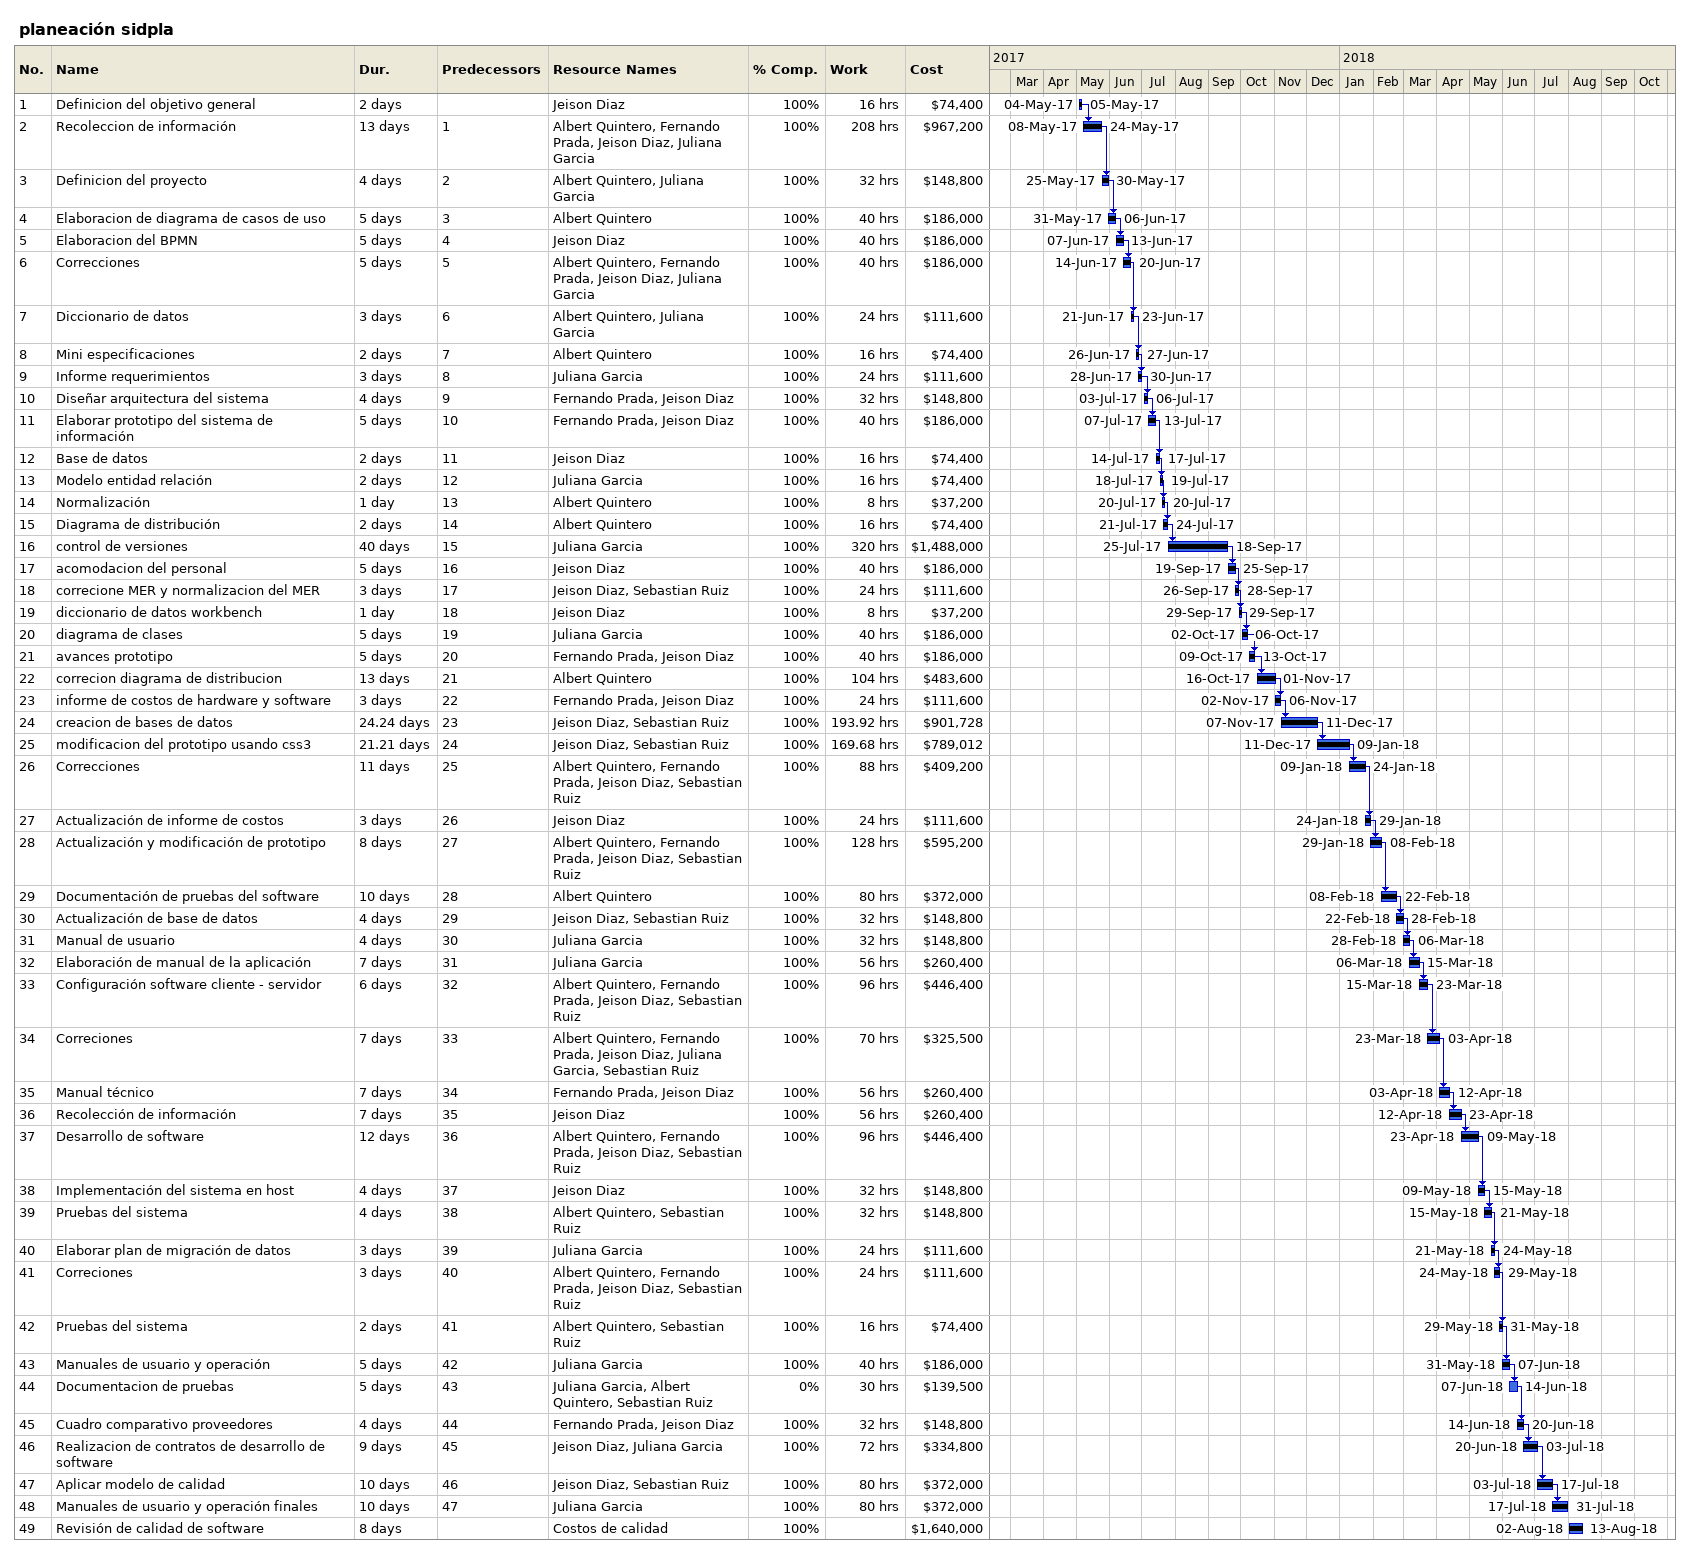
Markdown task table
planeación sidpla

| ID | Task | Duration | Start | Finish | Predecessors | Resources | % complete | Work (h) | Cost ($) |
|---|---|---|---|---|---|---|---|---|---|
| 1 | Definicion del objetivo general | 2d | 2017-05-04 | 2017-05-05 |  | Jeison Diaz | 100 | 16 | 74400 |
| 2 | Recoleccion de información | 13d | 2017-05-08 | 2017-05-24 | 1 | Albert Quintero, Fernando Prada, Jeison Diaz, Juliana Garcia | 100 | 208 | 967200 |
| 3 | Definicion del proyecto | 4d | 2017-05-25 | 2017-05-30 | 2 | Albert Quintero, Juliana Garcia | 100 | 32 | 148800 |
| 4 | Elaboracion de diagrama de casos de uso | 5d | 2017-05-31 | 2017-06-06 | 3 | Albert Quintero | 100 | 40 | 186000 |
| 5 | Elaboracion del BPMN | 5d | 2017-06-07 | 2017-06-13 | 4 | Jeison Diaz | 100 | 40 | 186000 |
| 6 | Correcciones | 5d | 2017-06-14 | 2017-06-20 | 5 | Albert Quintero, Fernando Prada, Jeison Diaz, Juliana Garcia | 100 | 40 | 186000 |
| 7 | Diccionario de datos | 3d | 2017-06-21 | 2017-06-23 | 6 | Albert Quintero, Juliana Garcia | 100 | 24 | 111600 |
| 8 | Mini especificaciones | 2d | 2017-06-26 | 2017-06-27 | 7 | Albert Quintero | 100 | 16 | 74400 |
| 9 | Informe requerimientos | 3d | 2017-06-28 | 2017-06-30 | 8 | Juliana Garcia | 100 | 24 | 111600 |
| 10 | Diseñar arquitectura del sistema | 4d | 2017-07-03 | 2017-07-06 | 9 | Fernando Prada, Jeison Diaz | 100 | 32 | 148800 |
| 11 | Elaborar prototipo del sistema de información | 5d | 2017-07-07 | 2017-07-13 | 10 | Fernando Prada, Jeison Diaz | 100 | 40 | 186000 |
| 12 | Base de datos | 2d | 2017-07-14 | 2017-07-17 | 11 | Jeison Diaz | 100 | 16 | 74400 |
| 13 | Modelo entidad relación | 2d | 2017-07-18 | 2017-07-19 | 12 | Juliana Garcia | 100 | 16 | 74400 |
| 14 | Normalización | 1d | 2017-07-20 | 2017-07-20 | 13 | Albert Quintero | 100 | 8 | 37200 |
| 15 | Diagrama de distribución | 2d | 2017-07-21 | 2017-07-24 | 14 | Albert Quintero | 100 | 16 | 74400 |
| 16 | control de versiones | 40d | 2017-07-25 | 2017-09-18 | 15 | Juliana Garcia | 100 | 320 | 1488000 |
| 17 | acomodacion del personal | 5d | 2017-09-19 | 2017-09-25 | 16 | Jeison Diaz | 100 | 40 | 186000 |
| 18 | correcione MER y normalizacion del MER | 3d | 2017-09-26 | 2017-09-28 | 17 | Jeison Diaz, Sebastian Ruiz | 100 | 24 | 111600 |
| 19 | diccionario de datos workbench | 1d | 2017-09-29 | 2017-09-29 | 18 | Jeison Diaz | 100 | 8 | 37200 |
| 20 | diagrama de clases | 5d | 2017-10-02 | 2017-10-06 | 19 | Juliana Garcia | 100 | 40 | 186000 |
| 21 | avances prototipo | 5d | 2017-10-09 | 2017-10-13 | 20 | Fernando Prada, Jeison Diaz | 100 | 40 | 186000 |
| 22 | correcion diagrama de distribucion | 13d | 2017-10-16 | 2017-11-01 | 21 | Albert Quintero | 100 | 104 | 483600 |
| 23 | informe de costos de hardware y software | 3d | 2017-11-02 | 2017-11-06 | 22 | Fernando Prada, Jeison Diaz | 100 | 24 | 111600 |
| 24 | creacion de bases de datos | 24.24d | 2017-11-07 | 2017-12-11 | 23 | Jeison Diaz, Sebastian Ruiz | 100 | 193.92 | 901728 |
| 25 | modificacion del prototipo usando css3 | 21.21d | 2017-12-11 | 2018-01-09 | 24 | Jeison Diaz, Sebastian Ruiz | 100 | 169.68 | 789012 |
| 26 | Correcciones | 11d | 2018-01-09 | 2018-01-24 | 25 | Albert Quintero, Fernando Prada, Jeison Diaz, Sebastian Ruiz | 100 | 88 | 409200 |
| 27 | Actualización de informe de costos | 3d | 2018-01-24 | 2018-01-29 | 26 | Jeison Diaz | 100 | 24 | 111600 |
| 28 | Actualización y modificación de prototipo | 8d | 2018-01-29 | 2018-02-08 | 27 | Albert Quintero, Fernando Prada, Jeison Diaz, Sebastian Ruiz | 100 | 128 | 595200 |
| 29 | Documentación de pruebas del software | 10d | 2018-02-08 | 2018-02-22 | 28 | Albert Quintero | 100 | 80 | 372000 |
| 30 | Actualización de base de datos | 4d | 2018-02-22 | 2018-02-28 | 29 | Jeison Diaz, Sebastian Ruiz | 100 | 32 | 148800 |
| 31 | Manual de usuario | 4d | 2018-02-28 | 2018-03-06 | 30 | Juliana Garcia | 100 | 32 | 148800 |
| 32 | Elaboración de manual de la aplicación | 7d | 2018-03-06 | 2018-03-15 | 31 | Juliana Garcia | 100 | 56 | 260400 |
| 33 | Configuración software cliente - servidor | 6d | 2018-03-15 | 2018-03-23 | 32 | Albert Quintero, Fernando Prada, Jeison Diaz, Sebastian Ruiz | 100 | 96 | 446400 |
| 34 | Correciones | 7d | 2018-03-23 | 2018-04-03 | 33 | Albert Quintero, Fernando Prada, Jeison Diaz, Juliana Garcia, Sebastian Ruiz | 100 | 70 | 325500 |
| 35 | Manual técnico | 7d | 2018-04-03 | 2018-04-12 | 34 | Fernando Prada, Jeison Diaz | 100 | 56 | 260400 |
| 36 | Recolección de información | 7d | 2018-04-12 | 2018-04-23 | 35 | Jeison Diaz | 100 | 56 | 260400 |
| 37 | Desarrollo de software | 12d | 2018-04-23 | 2018-05-09 | 36 | Albert Quintero, Fernando Prada, Jeison Diaz, Sebastian Ruiz | 100 | 96 | 446400 |
| 38 | Implementación del sistema en host | 4d | 2018-05-09 | 2018-05-15 | 37 | Jeison Diaz | 100 | 32 | 148800 |
| 39 | Pruebas del sistema | 4d | 2018-05-15 | 2018-05-21 | 38 | Albert Quintero, Sebastian Ruiz | 100 | 32 | 148800 |
| 40 | Elaborar plan de migración de datos | 3d | 2018-05-21 | 2018-05-24 | 39 | Juliana Garcia | 100 | 24 | 111600 |
| 41 | Correciones | 3d | 2018-05-24 | 2018-05-29 | 40 | Albert Quintero, Fernando Prada, Jeison Diaz, Sebastian Ruiz | 100 | 24 | 111600 |
| 42 | Pruebas del sistema | 2d | 2018-05-29 | 2018-05-31 | 41 | Albert Quintero, Sebastian Ruiz | 100 | 16 | 74400 |
| 43 | Manuales de usuario y operación | 5d | 2018-05-31 | 2018-06-07 | 42 | Juliana Garcia | 100 | 40 | 186000 |
| 44 | Documentacion de pruebas | 5d | 2018-06-07 | 2018-06-14 | 43 | Juliana Garcia, Albert Quintero, Sebastian Ruiz | 0 | 30 | 139500 |
| 45 | Cuadro comparativo proveedores | 4d | 2018-06-14 | 2018-06-20 | 44 | Fernando Prada, Jeison Diaz | 100 | 32 | 148800 |
| 46 | Realizacion de contratos de desarrollo de software | 9d | 2018-06-20 | 2018-07-03 | 45 | Jeison Diaz, Juliana Garcia | 100 | 72 | 334800 |
| 47 | Aplicar modelo de calidad | 10d | 2018-07-03 | 2018-07-17 | 46 | Jeison Diaz, Sebastian Ruiz | 100 | 80 | 372000 |
| 48 | Manuales de usuario y operación finales | 10d | 2018-07-17 | 2018-07-31 | 47 | Juliana Garcia | 100 | 80 | 372000 |
| 49 | Revisión de calidad de software | 8d | 2018-08-02 | 2018-08-13 |  | Costos de calidad | 100 |  | 1640000 |
